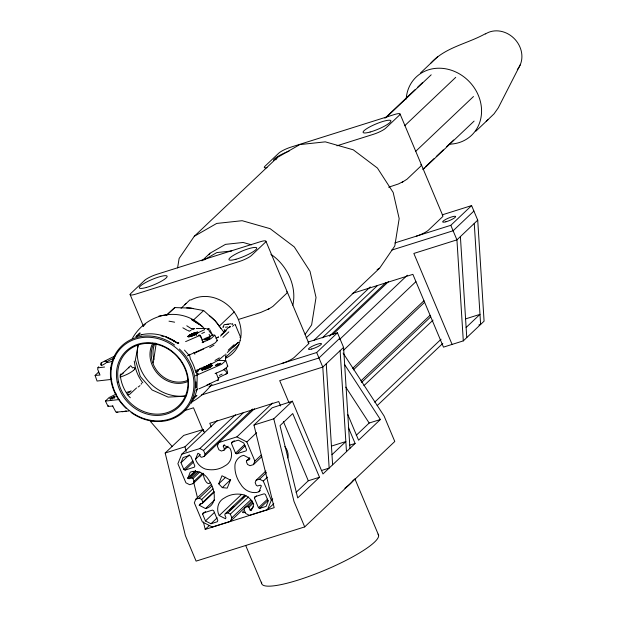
<?xml version="1.0" encoding="UTF-8"?>
<svg xmlns="http://www.w3.org/2000/svg" width="617" height="617" viewBox="0 0 617 617"><rect width="100%" height="100%" fill="white"/><g stroke="black" fill="none" stroke-linecap="round" stroke-linejoin="round"><path stroke-width="0.93" d="M195.998 387.923L196.005 381.869M196.97 388.008L197.193 375.013L221.727 364.231L225.807 360.567L217.531 360.351M120.361 373.995L120.415 376.362A37.413 32.971 47 0 0 128.675 396.068L130.318 397.749M189.38 354.297L190.375 358.901A45.211 39.843 47 0 1 195.458 371.041L196.746 373.47L198.258 373.478L195.689 375.861L197.193 375.013M225.421 360.32L225.899 353.927M153.263 362.958L156.078 344.109M198.057 371.326L198.342 369.436M177.596 267.909L179.115 258.477L194.278 236.288L277.426 157.435L299.839 144.586L325.298 141.848L353.263 149.815L377.427 168.055L393.168 192.45L399.176 218.642L394.78 246.006L379.617 268.194L306.163 337.846M292.836 305.191C297.132 286.118 286.874 264.963 270.902 254.312M138.355 344.579L135.401 359.811L140.306 376.524L152.114 389.983L168.125 397.101L184.668 396.261L186.234 395.25M141.447 383.142L141.162 384.268M230.365 327.002L230.365 326.432M196.206 334.414L196.044 335.085L196.846 335.347M210.112 364.3L200.764 368.943M196.545 391.139L194.625 396.986L191.37 403.209M240.075 340.607L240.738 337.653L235.393 324.897L234.614 324.619M196.885 389.566L196.715 390.067L197.509 388.995M217.354 420.462L181.73 454.243L177.889 463.699L185.918 482.803L189.65 484.715L193.098 483.628L203.579 473.694M180.989 462.719L183.102 457.521L189.481 455.516L190.722 456.148L194.856 465.974L194.378 467.154L185.069 470.092L183.82 469.452L180.989 462.719L189.373 454.768M197.957 471.936L191.671 477.897L188.995 478.738L187.876 478.167L190.237 472.167L192.489 471.457A15.132 13.312 46.5 0 1 208.523 479.679A28.228 24.834 46.5 0 1 214.145 499.855A15.132 13.312 46.5 0 1 207.79 507.853L205.53 508.562L199.276 505.277L199.707 504.212L202.376 503.372L214.253 492.111M272.521 403.078L236.897 436.867L218.788 442.566L217.354 446.114L218.881 449.754L221.372 451.027L223.956 450.217L224.434 449.029L223.254 446.214L223.77 445.119L229.994 448.312L230.989 450.695A15.132 13.312 46.5 0 1 224.812 465.912A28.228 24.834 46.5 0 1 205.33 469.036A15.132 13.312 46.5 0 1 196.514 461.555L195.512 459.179L197.91 453.271L199.114 453.819L200.301 456.634L201.543 457.274L204.134 456.457L254.42 408.786M193.098 483.628L194.062 481.268L202.445 473.316M204.134 456.457L205.091 454.097L252.592 409.048M211.137 484.7L195.774 499.269L194.332 502.816L202.361 521.92L212.317 527.026L230.419 521.326L252.075 500.788M202.376 503.372L202.854 502.192L214.037 491.595M202.638 514.208L203.116 513.028L212.425 510.097L213.675 510.737L217.801 520.563L217.323 521.743L210.945 523.748L205.469 520.941L202.638 514.208L205.43 511.562M231.414 443.33L231.892 442.15L238.27 440.145L243.746 442.952L246.576 449.685L246.098 450.865L236.789 453.796L235.54 453.156L231.414 443.33L234.205 440.685M218.742 483.79L222.004 475.761L230.465 480.103L227.21 488.132L222.297 487.631L218.742 483.79L225.729 477.172M244.818 495.127L225.259 513.676L224.773 514.863L225.961 517.678L225.529 518.743L219.22 515.581L218.225 513.197A15.132 13.312 46.5 0 1 224.403 497.981A28.228 24.834 46.5 0 1 243.885 494.857A15.132 13.312 46.5 0 1 252.7 502.338L253.703 504.721L251.304 510.621L250.101 510.074L248.913 507.259L247.672 506.619L245.08 507.436L244.124 509.796L245.651 513.437L249.384 515.349L267.485 509.65L273.778 503.688M249.63 457.868L246.839 460.521L246.36 461.701L247.502 464.431L249.993 465.704L253.44 464.624L261.824 456.673M230.419 521.326L231.861 517.779L250.726 499.893M253.44 464.624L254.883 461.076L261.168 455.115M265.896 470.987L256.109 480.265L255.153 482.625L256.302 485.355L257.544 485.995L260.22 485.155L261.377 485.818L258.978 491.726L256.726 492.435A15.132 13.312 46.5 0 1 240.692 484.214A28.228 24.834 46.5 0 1 235.069 464.038A15.132 13.312 46.5 0 1 241.424 456.04L243.684 455.331L249.9 458.524L249.507 459.68L246.839 460.521M254.358 497.919L254.836 496.739L264.145 493.801L265.395 494.441L268.218 501.174L266.112 506.372L259.734 508.385L258.484 507.745L254.358 497.919L256.456 495.929M267.485 509.65L271.326 500.194L272.722 498.875M111.8 379.37L97.054 381.036L95.095 375.421L98.643 371.997M122.151 411.763L126.423 411.207L115.942 412.133L112.579 405.917L112.973 406.017L108.075 406.402L105.453 401.081L109.109 397.541L116.374 393.993M108.075 406.402L108.422 405.647M134.737 368.935L134.514 369.321A13.952 2.545 -22.7 0 1 133.866 370.053M227.403 373.123L227.642 372.645M520.316 64.662L498.243 107.882L494.063 113.813L486.219 121.356M201.875 340.329A7.034 1.28 -22.7 0 1 209.834 336.566L212.518 334.962L214.793 335.193L210.829 338.748L202.121 342.682L203.255 342.096L203.086 341.602M214.793 335.193L217.408 340.522L215.063 342.998L210.675 345.497L187.29 355.824M225.807 360.567L227.773 366.166L227.372 366.83L223.809 369.73L215.102 373.655L216.228 373.069L218.333 378.684L218.079 379.817L206.926 384.993M132.231 338.71C146.931 311.94 183.473 305.245 204.551 328.853M208.893 254.813L209.95 253.271L225.483 244.363L243.137 242.466L251.451 244.833M275.807 159.811L277.426 157.435M305.13 334.368L311.631 324.858L316.027 297.494L310.019 271.303L294.278 246.908L270.115 228.668L242.149 220.701L216.69 223.439L194.278 236.288M224.58 355.03L218.703 360.035L210.019 364.686M97.802 367.655L98.782 366.768M100.987 362.935L115.448 355.693M119.968 375.961L130.65 365.688L132.732 367.979M218.595 379.848L217.616 380.72M227.449 373.362L218.333 377.735M143.121 326.524L145.396 323.894M211.94 384.329C206.356 391.008 200.139 397.479 192.388 401.628M195.921 390.854L197.008 389.635L196.53 389.89M196.684 390.145L197.772 388.926M228.753 327.635L229.655 326.817M218.302 379.617L218.734 378.206M136.696 336.512L139.99 333.049L136.558 336.296M430.967 63.05C445.104 47.332 467.354 43.776 485.186 33.842M437.723 56.641L420.578 72.906M201.952 260.852L209.95 253.271M136.18 336.658L139.99 333.049M181.059 308.292L190.067 299.754M384.915 118.24L414.971 89.743M417.771 87.09L422.66 82.447M386.458 117.238L431.19 74.811M404.698 125.729L455.724 77.349M219.058 326.347L234.306 311.886M415.488 151.527L473.501 96.514M422.946 169.158L424.342 167.832M425.738 166.505L434.129 158.554M436.227 156.564L443.214 149.931M446.708 146.622L453.696 139.99M423.085 169.474L474.111 121.086M225.737 357.204L238.902 344.718M475.83 131.213L487.908 119.76M343.106 353.071L384.082 416.005L394.787 441.479L304.705 526.903L196.098 561.115L185.393 535.641L165.179 453.017L183.758 435.394L203.201 429.509L204.597 432.818M165.179 453.017L185 446.77L203.201 429.509M181.73 454.243L199.831 448.544L235.455 414.755M313.698 340.561L370.277 286.905M205.091 454.097L203.564 450.456L243.383 412.696M322.321 337.838L377.504 285.509M183.82 469.452L192.905 460.837M195.512 459.179L200.402 454.536M185.069 470.092L193.453 462.141M329.439 336.18L386.018 282.517M332.656 334.591L388.556 281.568M209.07 386.419L316.668 352.523L337.453 332.81L343.576 347.363L349.939 448.382M394.872 242.928L450.811 225.305L471.604 205.6L477.72 220.153L484.083 321.172L463.298 340.885L443.469 347.132L412.873 274.349L352.191 293.468M187.838 478.075L195.52 470.786M187.876 478.167L195.558 470.879M188.995 478.738L196.684 471.457M223.254 446.214L224.65 444.888M339.751 338.263L318.966 357.976L201.582 394.957M473.895 211.053L453.109 230.766L391.672 250.124M194.062 481.268L192.913 478.537L199.9 471.912M339.581 339.489L407.343 275.228M224.434 449.029L227.233 446.384M223.956 450.217L228.151 446.238M203.402 521.967L205.214 529.394L274.172 507.675L253.965 425.051L272.151 407.798L292.373 401.181L322.969 473.956L355.114 443.476L348.397 427.496M343.576 347.363L322.791 367.076L279.702 380.65L288.987 402.731M477.72 220.153L456.935 239.866L413.845 253.44L452.091 344.409M254.883 461.076L246.846 441.973L256.626 432.694M343.253 350.556L415.904 281.661M235.54 453.156L244.625 444.548M236.789 453.796L245.173 445.844M253.965 425.051L273.786 418.804L292.373 401.181M195.774 499.269L199.222 498.189L211.793 486.265M202.854 502.192L201.713 499.462L212.888 488.865M199.276 505.277L201.366 503.287L199.314 505.369M222.297 487.631L230.681 479.679M352.677 368.334L423.933 300.764M205.53 508.562L214.616 499.947M353.34 369.892L424.589 302.315M205.469 520.941L214.546 512.334M360.899 380.897L430.057 315.31M219.22 515.581L241.579 494.379M210.945 523.748L217.23 517.786M205.214 529.394L209.394 525.429M256.109 480.265L259.564 479.178L266.544 472.553M361.554 382.455L430.712 316.876M229.663 510.22L233.858 506.248M242.242 498.297L244.34 496.315M225.259 513.676L227.843 512.866L246.006 495.644M271.326 500.194L263.297 481.09L267.485 477.118M363.891 385.694L433.049 320.115M231.861 517.779L230.334 514.138L248.497 496.916M258.978 491.726L260.374 490.399M247.672 506.619L252.561 501.983M248.913 507.259L253.101 503.279M250.101 510.074L253.587 506.765M258.484 507.745L267.57 499.13M259.734 508.385L268.117 500.433M374.712 402.153L441.078 339.219M377.164 405.639L442.829 343.368M331.977 454.706L345.836 441.564L331.445 446.099M466.12 327.496L479.98 314.354L465.588 318.889M296.037 492.405L308.299 480.774L319.506 477.242L292.736 413.56L280.018 425.622L297.702 497.919L319.506 477.242M356.233 435.317L369.174 423.038L380.38 419.514L344.525 364.446M380.38 419.514L358.577 440.191L347.795 414.539M167.099 314.739L174.773 307.59L190.275 308.084L203.656 310.544L215.179 320.855L224.071 332.409M193.19 320.292L203.656 310.544M110.358 398.273L109.718 398.875L113.173 398.104L115.279 396.716L113.543 396.824L110.358 398.273L111.014 399.839M136.558 387.931L129.701 394.317L127.202 394.849M224.187 331.661L229.84 326.401M221.164 334.815L223.184 332.941M220.4 336.118L226.308 330.619M232.54 326.308L233.65 325.275M222.891 337.391L228.791 331.9M195.844 372.514L199.962 368.681M228.236 350.147L234.136 344.648M227.272 352.515L237.861 342.666L233.18 347.024M238.571 342.211L236.126 344.271M166.521 315.21L174.773 307.59M193.537 398.451L196.916 395.343L193.16 398.289M223.4 333.049L223.925 332.617M223.763 326.671L222.922 327.326L224.141 324.704L230.905 323.694M388.641 187.206L398.289 184.013L403.387 181.483M238.363 319.498L260.775 312.433L269.243 308.693M217.739 337.406L218.541 336.921L215.958 338.324M209.672 347.695L214.022 345.134M215.017 360.451L219.367 357.891M195.157 334.615L197.054 333.519L198.026 332.648L197.833 332.208L191.98 333.836L187.884 336.635L192.751 335.679L195.157 334.615L190.406 336.481L197.054 333.519L188.648 336.82L198.026 332.648L187.884 336.635L197.833 332.208L188.285 335.957L196.538 332.285L189.766 334.946L194.424 332.879M203.741 260.081L216.822 252.577L231.691 250.972M377.126 269.621L379.617 268.194M401.937 182.385L407.004 179.223L420.863 166.081L421.534 165.071L420.825 164.562M267.793 309.595L272.861 306.433L286.72 293.291L287.383 292.288L286.681 291.772M206.726 338.525L204.62 339.905L208.083 339.134L210.181 337.746L206.726 338.525L207.219 339.928M217.415 364.03L215.31 365.418L218.765 364.639L220.871 363.259L217.415 364.03L217.909 365.441M225.783 374.126L226.909 373.3L226.13 371.48L223.909 369.691L226.269 368.249L227.542 371.951M199.245 332.185L204.597 329.655M191.046 330.342L189.003 331.306L188.494 330.481M201.759 333.527L204.566 332.201M219.32 375.437L222.128 374.11M193.915 352.5L194.455 353.179L203.687 348.967M101.682 363.058L100.795 363.644L101.335 365.696M185.609 341.617L198.913 335.864L200.402 336.126L203.255 342.096M199.021 388.803L210.744 383.689M225.143 330.481L224.619 330.681L224.218 329.493M135.894 336.481L141.733 334.676M336.944 145.797L373.501 134.282A10.049 1.882 -22.8 0 0 385.586 128.282L399.446 115.14A10.049 1.882 -22.8 0 0 394.286 114.569L290.846 147.155A10.049 1.882 -22.8 0 0 278.768 153.155L264.909 166.297A10.049 1.882 -22.8 0 0 267.045 167.654M442.258 214.839L471.604 205.6M308.114 342.049L337.453 332.81M153.139 420.516L150.386 421.388L172.328 446.669M184.336 410.691L193.499 407.806L203.525 431.653M478.892 324.997L480.62 324.457L474.257 223.439M349.723 445.173L355.114 443.476M321.395 470.54L329.154 468.095L322.791 367.076L316.668 352.523M177.904 343.129L178.814 342.905L176.871 342.705M207.142 329.64L208.561 329.478L209.364 331.468L212.603 335.262L209.857 329.748M141.332 334.738C153.317 332.077 166.104 335.239 176.107 342.165M158.931 316.066L167.971 314.593M226.161 324.565L228.244 324.295M225.46 327.226L227.542 326.948M119.289 399.531L105.453 401.081M128.868 410.984L124.935 411.315M104.597 367.022L97.987 367.84L97.648 369.182L99.993 375.043L95.095 375.421M207.397 328.653L208.762 328.761M198.527 335.162L199.9 335.278M117.87 412.318L116.466 412.187M196.221 328.499L206.371 328.475M194.062 328.707L194.455 328.691L192.72 328.36M200.517 335.702L201.836 338.895M169.004 321.164L174.619 322.182M199.661 335.124L200.432 335.339M186.781 325.776L191.949 329.077L193.684 329.409M176.948 343.044L178.683 343.368M161.153 335.802L163.682 336.55M239.959 337.376L240.738 337.653M216.76 340.291L217.408 340.522M227.125 365.935L227.773 366.166M168.965 338.363L165.865 336.99L171.688 339.659L169.644 338.687M99.029 373.362L99.445 373.555M208.731 328.568L209.294 328.822M169.606 338.787L171.295 339.612M236.897 436.867L246.846 441.973M199.831 448.544L203.564 450.456M259.564 479.178L263.297 481.09M191.671 477.897L192.913 478.537M199.222 498.189L201.713 499.462M227.843 512.866L230.334 514.138M182.856 327.804L187.56 330.488M171.765 339.743L174.511 341.34M175.83 342.234L172.135 340.021M198.813 324.072L191.386 319.39L202.731 326.732M191.509 328.792L191.949 329.077M194.872 354.235L194.455 353.179M232.424 323.686L232.879 324.187M231.714 324.018L232.131 324.48M184.46 350.101L188.794 354.968M345.79 387.129L369.174 423.038M207.513 365.503L208.847 368.025M205.546 366.359L206.872 368.904M209.078 334.298L210.173 336.458M203.641 367.022L204.944 369.591M209.256 364.585L210.528 367.107M128.66 367.231L128.984 367.94M201.142 367.709L202.229 370.169M211.284 364.03L212.032 365.75M450.811 225.305L456.935 239.866L463.298 340.885M400.117 114.13L442.944 216.019A10.049 1.882 -22.8 0 1 442.273 217.03L428.422 230.172A10.049 1.882 -22.8 0 1 416.336 236.172M265.973 241.34L308.801 343.229M354.868 478.746L378.599 535.201M280.596 406.001L278.73 401.559L209.772 423.285L211.261 426.833M283.388 421.511L308.299 480.774M304.705 526.903L294 501.428L273.786 418.804M245.705 545.505L261.654 583.443M130.094 294.517L143.298 325.93M208.446 337.854L209.016 339.227M211.207 363.806L211.94 365.557M210.844 363.344L211.947 365.974M210.112 364.03L211.207 366.66M208.723 364.894L209.826 367.524M206.834 365.827L207.929 368.457M204.859 366.621L205.962 369.251M203.032 367.2L204.134 369.83M201.983 368.349L202.715 370.1M201.181 368.272L201.921 370.023M113.543 396.824L114.191 398.389M111.824 397.495L112.479 399.052M201.605 368.357L202.26 370.107M209.68 364.323L210.636 367.046M210.428 364.084L211.292 366.675M204.204 366.845L205.083 369.544M208.099 365.218L208.993 367.956M206.147 366.112L207.027 368.843M202.314 368.287L202.831 370.084M100.995 364.238L101.304 365.357M185 446.77L186.141 451.413M193.63 482.047L197.494 497.834M134.244 361.061L134.599 363.158A37.413 32.971 47 0 0 142.851 382.864M110.605 367.686L110.79 369.483M460.398 236.581L466.761 337.599M340.114 350.649L346.476 451.667M326.254 363.791L332.617 464.809M235.393 324.897L235.424 325.506M485.386 34.004A24.109 21.217 46.5 0 1 515.187 39.581A24.109 21.217 46.5 0 1 517.308 69.59M406.202 99.036A40.19 35.354 46.5 0 1 443.392 68.464A40.19 35.354 46.5 0 1 481.43 107.751A40.19 35.354 46.5 0 1 449.878 144.147M245.265 512.365A7.034 1.319 -22.8 0 1 243.73 510.992M284.799 446.6A7.034 3.07 72.5 0 1 287.8 457.907M210.22 482.347A7.034 3.07 72.5 0 1 206.047 481.746A7.034 3.07 72.5 0 1 203.394 473.278M210.405 364.246A5.584 1.018 -22.7 0 1 208.908 365.195L205.361 366.814A5.584 1.018 -22.7 0 1 204.026 367.277M200.88 368.511A9 1.643 -22.8 0 1 195.273 370.647M189.704 355.045A8.993 1.635 -22.7 0 1 189.28 355.176M188.316 380.049A26.122 23.022 47 0 1 159.402 373.586A26.122 23.022 47 0 1 153.471 344.371M198.049 370.416A26.122 23.022 47 0 1 196.661 372.853M188.262 381.337A27.125 23.901 47 0 1 157.859 373.941A27.125 23.901 47 0 1 152.846 343.083M179.354 348.975A45.211 39.843 47 0 1 187.653 407.39A45.211 39.843 47 0 1 131.043 412.426M126.292 408.516A45.211 39.843 47 0 1 117.994 350.101A45.211 39.843 47 0 1 174.603 345.065M153.903 359.433A26.122 23.022 47 0 1 155.114 342.952M211.708 365.056A5.522 1.01 -22.7 0 1 207.235 368.179A5.522 1.01 -22.7 0 1 201.612 369.336M112.225 361.176A5.522 1.01 -22.7 0 1 107.188 361.909A5.522 1.01 -22.7 0 1 114.122 358.315M130.935 390.646A5.522 1.01 -22.7 0 1 127.665 393.23M186.226 395.728A40.676 35.848 47 0 1 138.216 344.448M186.642 307.898A37.174 32.755 47 0 1 193.005 308.469M209.256 315.557A37.174 32.755 47 0 1 218.526 324.966M219.999 327.172A37.174 32.755 47 0 1 220.894 328.676M104.666 361.354A9.039 1.65 -22.7 0 1 101.975 365.341M123.269 372.36A5.584 1.018 -22.7 0 1 120.855 374.604M133.38 367.524A17.654 3.224 -22.8 0 1 134.876 368.48L134.868 368.588A23.269 4.242 -22.8 0 1 134.707 368.951M133.611 370.254A16.443 2.992 -22.8 0 1 130.179 372.683L129.107 373.308A8.198 1.496 -22.7 0 1 127.889 373.956L127.009 374.38A14.191 2.568 -22.7 0 1 125.698 374.966A9 1.635 -22.7 0 1 119.976 377.126M140.013 385.586A17.075 3.1 -22.8 0 1 138.1 387.036M129.447 391.425A8.993 1.627 -22.7 0 1 126.817 392.327M240.106 340.692A34.159 30.056 46.5 0 1 225.606 358.269M184.83 304.651A34.159 30.056 46.5 0 1 186.172 303.371M190.792 300.078A34.159 30.056 46.5 0 1 225.799 303.564A34.159 30.056 46.5 0 1 240.831 337.075M308.091 342.713A10.049 1.882 -22.8 0 1 308.13 344.24L294.27 357.382A10.049 1.882 -22.8 0 1 282.193 363.382M273.416 160.474A15.07 2.823 -22.8 0 1 289.041 151.126M378.044 534.129A63.296 11.862 -22.8 0 1 322.676 571.103A63.296 11.862 -22.8 0 1 261.693 582.139M353.472 479.779A63.296 11.862 -22.8 0 1 344.895 488.178M144.617 280.365L130.765 293.507A10.049 1.882 -22.8 0 0 135.917 294.078L239.357 261.492A10.049 1.882 -22.8 0 0 251.443 255.492L265.302 242.35A10.049 1.882 -22.8 0 0 260.143 241.779L156.703 274.364A10.049 1.882 -22.8 0 0 144.617 280.365M174.364 341.162L171.457 339.412L176.339 342.458L174.364 341.162M118.595 382.224A37.413 32.971 47 0 0 176.693 407.536A37.413 32.971 47 0 0 163.181 346.484A37.413 32.971 47 0 0 118.595 382.224M117.207 382.039A38.416 33.858 47 0 0 176.547 408.978A38.416 33.858 47 0 0 163.682 346.191A38.416 33.858 47 0 0 117.207 382.039M111.577 380.774A44.208 38.956 47 0 0 178.884 414.431A44.208 38.956 47 0 0 166.976 342.003A44.208 38.956 47 0 0 111.577 380.774M189.365 336.728A5.522 1.01 -22.7 0 0 197.918 332.794A5.522 1.01 -22.7 0 0 191.663 333.982A5.522 1.01 -22.7 0 0 189.365 336.728M146.329 287.476A15.07 2.823 -22.8 0 0 167.145 276.408A15.07 2.823 -22.8 0 0 146.152 282.262A15.07 2.823 -22.8 0 0 146.329 287.476M235.979 259.233A15.07 2.823 -22.8 0 0 256.788 248.165A15.07 2.823 -22.8 0 0 235.794 254.019A15.07 2.823 -22.8 0 0 235.979 259.233M311.716 349.021A7.034 1.319 -22.8 0 0 321.496 343.854A7.034 1.319 -22.8 0 0 311.77 346.53A7.034 1.319 -22.8 0 0 311.716 349.021M445.86 221.804A7.034 1.319 -22.8 0 0 455.639 216.644A7.034 1.319 -22.8 0 0 445.914 219.313A7.034 1.319 -22.8 0 0 445.86 221.804M370.123 132.023A15.07 2.823 -22.8 0 0 390.939 120.955A15.07 2.823 -22.8 0 0 369.945 126.809A15.07 2.823 -22.8 0 0 370.123 132.023"/></g></svg>
